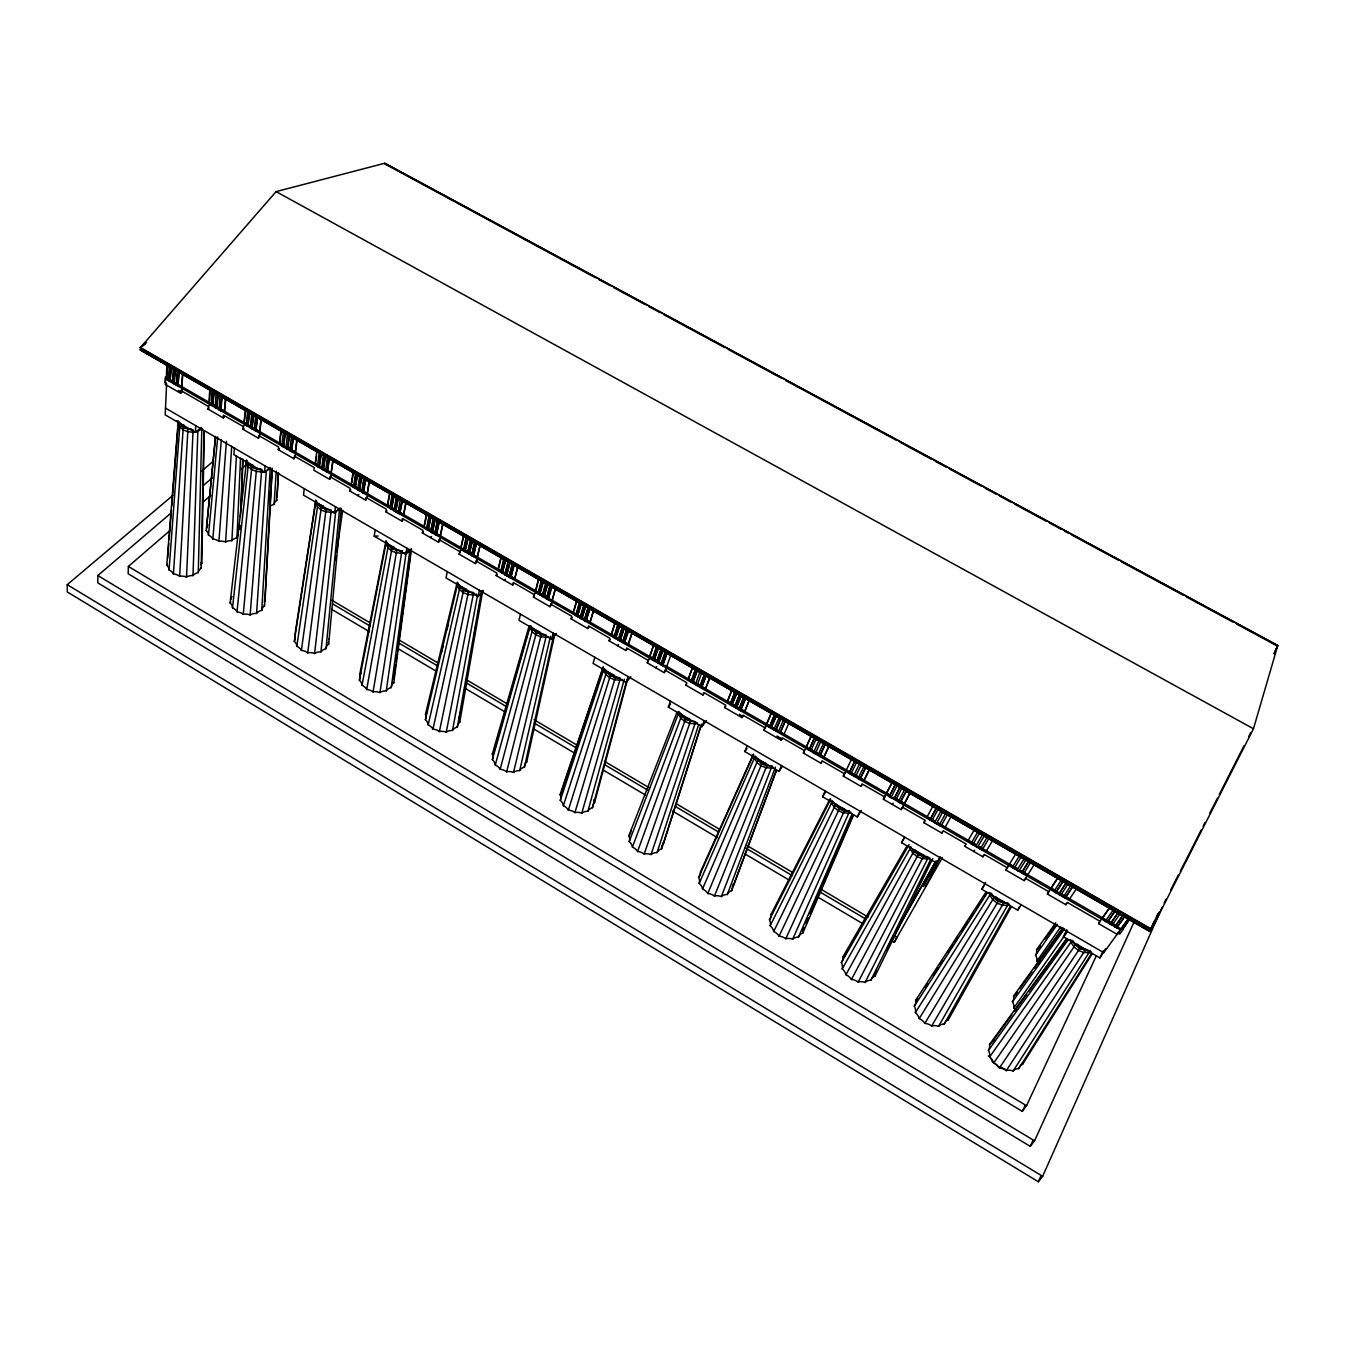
<?xml version="1.0" encoding="UTF-8"?>
<svg xmlns="http://www.w3.org/2000/svg" width="1345" height="1345" viewBox="0 0 1345 1345"><rect width="100%" height="100%" fill="white"/><g stroke="black" fill="none" stroke-linecap="round" stroke-linejoin="round"><path stroke-width="1.5" d="M171.067 513.033L97.849 575.525L97.765 582.839L1030.27 1146.377L1034.54 1140.829L1134.507 921.073M201.044 564.883A9.634 6.96 4.1 0 1 201.8 563.336L204.289 431.442M167.402 564.059A9.751 6.994 2.7 0 1 166.78 565.219A9.903 7.128 2.6 0 1 169.05 569.977A9.97 7.213 2.6 0 1 173.421 573.962A9.97 7.229 2.8 0 1 179.642 576.316A9.886 7.179 3.1 0 1 186.518 577.022A9.751 7.078 3.4 0 1 192.991 575.576A9.634 6.994 3.7 0 1 198.27 572.583A9.6 6.96 3.9 0 1 201.178 568.212L203.919 430.686M198.27 572.583L201.8 429.576A7.263 4.909 5.5 0 1 202.153 428.416M169.537 530.939L128.38 566.43L128.178 573.76L1022.318 1111.373L1026.538 1105.708L1096.478 955.522M140.199 347.834L276.095 191.612L384.754 163.249L1277.75 645.516L1253.473 728.771L1151.37 929.563L140.199 347.834L145.226 344.051M140.771 347.817L140.704 349.834L1149.941 930.639L1151.118 929.042M192.991 575.576L197.833 431.594A7.28 4.943 5.4 0 1 201.8 429.576M241.158 505.972L242.974 460.091M239.914 529.476L240.083 525.323M240.402 517.018L242.739 458.914M165.401 384.468L165.637 378.903L166.864 377.962L165.334 377.071L165.082 382.636L166.612 383.51L165.401 384.468L180.701 393.295L182.046 389.579L180.701 393.295M186.518 577.022L193.108 429.862L183.105 427.424L177.977 421.069M225.607 542.035A9.499 6.809 4.9 0 1 231.895 540.673A9.398 6.742 5.2 0 1 236.972 537.815L240.52 458.241M169.285 380.03L166.36 378.348L166.797 365.319M166.561 384.653L165.2 414.848L195.344 432.367L201.229 427.542M166.83 378.735L167.469 364.646M169.201 366.277L168.545 380.601L170.075 381.492L171.387 368.631M169.47 375.944L169.941 365.705M170.075 381.492L170.748 367.168M173.236 368.58L172.547 382.905L174.077 383.779L175.405 370.951M173.471 378.231L173.959 368.009M174.077 383.779L174.783 369.471M179.389 371.119L177.927 385.998L176.38 385.107L177.103 370.8M177.523 376.365L177.843 370.228M177.927 385.998L178.65 371.691M178.179 421.187L166.763 565.219M178.65 385.427L181.726 387.192L182.483 372.901M178.7 421.691A7.465 5.027 4.7 0 1 179.911 424.6L169.05 569.961M231.895 540.673L236.401 455.501M182.853 374.566L181.726 387.192M181.625 425.608A7.532 5.077 4.8 0 1 183.223 427.491L173.421 573.962M179.642 576.316L187.913 429.257A7.532 5.094 4.9 0 0 183.223 427.491M246.69 459.889L230.113 602.98A9.886 7.28 4 0 1 232.517 607.839A9.97 7.364 4 0 1 236.989 611.891A9.97 7.381 4.2 0 1 243.26 614.261A9.886 7.347 4.5 0 1 250.136 614.951A9.734 7.229 4.9 0 1 256.559 613.438A9.634 7.145 5.2 0 1 261.737 610.344A9.6 7.112 5.4 0 1 264.528 605.855L272.161 468.11M264.292 602.459A9.634 7.112 5.6 0 1 264.999 600.862L272.144 470.868M261.737 610.344L270.177 469.153A7.28 5.061 6.8 0 0 266.276 471.254A7.347 5.111 6.6 0 0 261.434 472.229A7.448 5.178 6.3 0 0 256.273 471.641A7.515 5.212 6.2 0 0 251.532 469.859A7.515 5.195 6 0 0 248.136 466.917A7.448 5.145 6 0 0 246.303 463.437L246.538 460.814M269.79 506.544A9.18 6.49 6.6 0 1 274.111 504.459A9.146 6.439 6.8 0 1 276.734 500.424L278.331 473.171M276.414 497.7A9.163 6.456 6.9 0 1 277.154 495.885L278.499 473.036M195.344 432.367L195.765 425.676M274.111 504.459L276.213 471.12M231.71 446.153L225.607 542.035A9.634 6.91 4.6 0 0 218.916 541.312A9.718 6.96 4.4 0 0 212.813 539.009A9.718 6.944 4.2 0 0 208.475 535.142A9.65 6.859 4.1 0 0 206.188 530.552L215.419 437.394M224.464 416.916L223.27 417.908L207.836 408.981L209.215 405.248M214.376 391.277L212.678 406.072L208.912 402.895L209.854 388.671M209.517 400.474L210.207 390.319M211.131 405.181L212.106 390.958M212.409 396.472L212.829 390.369M212.678 406.072L213.653 391.849M256.559 613.421L266.276 471.254M218.293 395.632L216.713 408.392L215.166 407.501L216.158 393.295M216.595 396.758L216.881 392.706M216.713 408.392L217.722 394.186M269.639 500.979L270.379 490.656M270.967 482.384L271.841 469.993M222.194 397.868L220.597 410.628L219.033 409.737L220.076 395.531M220.597 410.628L221.639 396.439M223.27 417.908L223.472 415.151L243.126 426.5L242.89 429.24L258.459 438.235L259.888 434.502M221.303 410.04L224.413 411.822L225.321 399.667M224.413 411.822L225.809 399.28M218.916 541.312L226.431 441.328M167.621 558.225L168.781 543.615M169.117 539.429L171.42 510.192M171.756 506.023L178.196 424.566M250.136 614.951L261.703 469.624A7.465 5.178 6.4 0 0 256.508 469.018A7.515 5.212 6.2 0 0 251.767 467.236A7.515 5.195 6.1 0 0 248.371 464.294A7.465 5.145 6 0 0 247.53 461.89M234.417 448.003L233.862 454.644L264.477 472.431L270.177 467.438M212.813 539.009L221.387 439.428M249.834 411.671L247.883 426.382L244.05 423.187L245.261 409.048M244.05 423.187L245.395 412.696M246.32 425.491L247.547 411.351M247.379 420.85L248.085 412.781M247.883 426.382L249.111 412.259M253.919 414.008L251.935 428.719L250.372 427.828L251.633 413.705M251.448 423.187L252.171 415.134M248.371 464.294L232.517 607.839M251.935 428.719L253.398 412.596M771.996 766.095L765.002 765.204L761.673 763.674L761.858 761.489M255.584 415.975L254.289 430.081L255.853 430.972L257.668 418.295M255.55 423.44L256.29 415.37M251.767 467.236L236.989 611.891M243.277 614.261L256.508 469.018M255.853 430.972L257.147 416.866M315.806 500.037L294.69 636.202A9.734 7.297 5.6 0 1 294.286 641.33A9.886 7.448 5.6 0 1 296.808 646.289A9.97 7.532 5.7 0 1 301.381 650.408A9.97 7.549 6 0 1 307.719 652.813A9.886 7.498 6.3 0 1 314.579 653.468A9.734 7.381 6.7 0 1 320.951 651.871A9.634 7.297 7 0 1 326.028 648.693A9.6 7.263 7.3 0 1 328.684 644.087L341.294 508.259M208.492 535.142L217.739 436.94M258.459 438.235L258.711 435.511L278.566 446.977L278.281 449.684L293.967 458.746L295.429 455.03L293.967 458.746M256.559 430.383L259.686 432.182L261.014 418.093M259.686 432.182L261.3 419.707M326.028 648.693L339.512 509.402A7.28 5.161 8.4 0 0 335.695 511.588L320.951 651.871M207.13 527.845A9.499 6.742 4.2 0 0 206.777 525.828L215.62 436.385M264.477 472.431L265.116 465.824M285.392 434.25L283.408 446.893L279.541 443.665L281.004 429.61M279.541 443.665L281.475 429.206M281.828 445.985L283.324 431.947M282.534 445.38L283.173 439.361M283.408 446.893L284.905 432.855M289.511 436.621L287.494 449.247L285.93 448.339L287.443 434.317M285.93 448.339L287.057 443.732M287.712 437.713L288.149 433.712M287.494 449.247L289.04 435.225M293.698 436.89L291.445 451.517L289.864 450.609L291.411 436.587M289.864 450.609L291.226 444.001M291.663 439.983L292.117 435.982M291.445 451.517L293.008 437.512M292.134 450.911L295.295 452.727L296.875 438.722M295.295 452.727L297.111 440.319M314.579 653.468L331.257 510.041M304.289 488.554L303.499 495.111L334.569 513.168L340.1 508.007M321.287 454.913L319.084 467.488L315.184 464.227L316.916 450.272M315.184 464.227L316.63 455.837M317.504 466.564L319.253 452.626M318.698 461.974L319.438 455.989M319.084 467.488L320.85 453.551M325.44 457.3L323.22 469.859L321.64 468.951L323.422 455.013M317.101 502.475A7.465 5.262 7.6 0 1 317.807 504.661L296.808 646.289M322.565 466.345L323.59 458.376M307.719 652.813L326.078 509.452A7.515 5.33 7.8 0 0 325.389 508.998M323.22 469.859L325.019 455.938M329.441 459.603L327.188 472.145L325.608 471.238L327.423 457.317M317.807 504.661A7.515 5.33 7.6 0 1 321.287 507.653L301.381 650.408M326.801 466.631L327.592 460.662M327.188 472.145L329.021 458.225M329.643 479.358L331.122 475.642L329.643 479.358L313.839 470.229L314.175 467.522L294.269 456.039M327.877 471.523L331.055 473.356L332.904 459.452M331.055 473.356L333.089 461.032M395.598 665.187L393.934 677.594A9.734 7.448 9.5 0 1 393.547 677.241M396.153 661.067L396.977 654.864M397.532 650.728L407.754 574.214M408.308 570.078L410.511 553.535M386.553 541.413A7.364 5.296 9.4 0 1 386.267 542.001L359.35 680.234A9.886 7.599 7.6 0 1 362.024 685.294A9.97 7.683 7.7 0 1 366.697 689.481A9.97 7.7 8 0 1 373.086 691.902A9.886 7.65 8.4 0 1 379.946 692.54A9.751 7.549 8.8 0 1 386.25 690.876A9.65 7.448 9.2 0 1 391.244 687.581A9.617 7.397 9.4 0 1 393.749 682.84L411.503 548.979M391.244 687.581L409.906 550.256A7.28 5.245 10.5 0 1 410.04 549.315M334.569 513.168L335.477 506.661M384.754 163.249L1277.75 645.516L1274.102 653.704M335.611 559.923L336.2 555.788M336.788 551.652L342.672 510.327M386.25 690.876L406.173 552.526A7.297 5.279 10.3 0 1 409.906 550.256M367.168 496.439L365.655 500.155L349.717 490.959L350.103 488.285L329.996 476.668M357.837 473.81L355.114 488.269L351.163 484.973L353.163 471.12M351.886 482.586L353.046 474.667M353.516 487.361L355.551 473.507M354.189 486.722L355.635 476.836M355.114 488.269L357.148 474.432M361.721 478.181L359.283 490.673L357.686 489.748L359.737 475.911M358.93 485.175L359.821 479.24M359.283 490.673L361.351 476.836M366.059 478.534L363.284 492.976L361.687 492.051L363.772 478.232M362.948 487.478L363.839 481.544M363.284 492.976L365.386 479.156M365.655 500.155L366.059 497.499L386.334 509.2L385.88 511.857L401.936 521.137L403.029 520.061M363.957 492.354L367.151 494.187L369.287 480.384M367.151 494.187L369.724 479.963M294.286 641.33L315.873 501.097A7.465 5.262 7.6 0 1 316.68 501.904M379.946 692.54L401.886 551.08A7.364 5.346 10.1 0 1 402.558 550.71M411.099 549.214L405.77 554.543L374.213 536.201L375.255 529.745M394.404 494.842L391.429 509.234L387.41 505.905L389.697 492.152M387.41 505.905L389.495 495.649M389.815 508.309L392.118 494.557M390.47 507.67L392.118 497.852M373.086 691.902L396.708 550.508A7.482 5.414 9.9 0 1 398.877 550.408M391.429 509.234L393.732 495.481M398.288 499.23L395.615 511.638L394.018 510.713L396.338 496.978M395.329 506.157L397.01 496.339M395.615 511.638L397.969 497.919M390.134 546.709A7.532 5.447 9.5 0 1 391.883 548.693L366.697 689.481M402.357 501.567L399.65 513.975L398.036 513.033L400.406 499.314M399.381 508.477L400.053 504.56M399.65 513.975L402.037 500.239M401.936 521.137L402.407 518.481L422.834 530.283L422.347 532.923L438.52 542.27L440.118 538.555L438.52 542.27M400.306 513.336L403.55 515.185L405.938 501.483M403.55 515.185L406.039 503.013M460.511 712.665L461.251 708.529M464.529 689.918L465.252 685.782M465.992 681.646L466.715 677.51M470.01 658.899L470.733 654.78M474.012 636.168L474.751 632.032M475.474 627.896L476.214 623.761M478.03 613.421L478.77 609.285M479.492 605.149L480.215 601.013M457.25 582.2L425.474 714.296A9.751 7.616 9.9 0 1 425.373 719.693A9.903 7.751 10 0 1 428.164 724.854A9.987 7.835 10.2 0 1 432.955 729.125A9.987 7.868 10.5 0 1 439.378 731.562A9.903 7.801 11 0 1 446.254 732.168A9.768 7.683 11.4 0 1 452.508 730.436A9.667 7.599 11.7 0 1 457.367 727.023A9.634 7.549 12 0 1 459.755 722.164L482.788 590.371M457.367 727.023L481.392 591.75A7.297 5.363 12.7 0 1 481.443 591.094M405.77 554.543L406.93 548.121M452.508 730.436L477.374 596.171M430.904 518.01L428.029 530.35L423.961 526.988L426.163 515.286M424.768 524.617L426.6 514.866M362.024 685.294L388.318 545.633A7.532 5.447 9.5 0 1 389.445 546.238M426.399 529.426L428.988 515.774M427.424 526.82L429.627 515.118M428.029 530.35L430.619 516.715M435.158 520.448L432.249 532.788L430.635 531.847L433.241 518.212M430.635 531.847L433.88 517.573M432.249 532.788L434.872 519.153M439.63 520.851L436.318 535.125L434.687 534.2L437.344 520.565M434.687 534.2L437.982 519.91M436.318 535.125L438.974 521.507M359.989 678.536A9.734 7.465 7.6 0 0 359.619 674.971L385.998 540.791M436.974 534.469L440.218 536.352L442.522 524.684M442.942 524.247L440.218 536.352M446.254 732.168L473.625 592.741A7.498 5.531 12.1 0 0 472.784 592.472M447.313 571.575L446.019 577.93L478.08 596.558L483.208 591.06M459.099 554.157L460.696 550.424L459.099 554.157L475.407 563.572L477.021 559.856L475.407 563.572M439.395 731.562L468.43 592.203A7.498 5.531 12.1 0 1 470.145 592.069M468.026 539.379L464.916 551.652L460.814 548.256L463.252 536.638M463.268 538.134L460.814 548.256M463.285 550.71L466.143 537.159M463.924 550.055L465.975 540.371M464.916 551.652L467.791 538.101M458.595 584.369A7.482 5.498 11.5 0 1 459.923 587.261L428.164 724.854M472.314 541.85L469.186 554.106L467.539 553.165L470.431 539.631M467.539 553.165L470.246 542.825M469.186 554.106L472.095 540.572M459.906 587.261A7.549 5.548 11.6 0 1 463.571 590.371L432.955 729.125M476.433 544.204L473.289 556.46L471.641 555.519L474.566 542.001M471.641 555.519L475.205 541.329M473.289 556.46L476.214 542.943M473.911 555.804L477.189 557.687L479.745 546.104M477.189 557.687L480.165 545.666M492.287 754.192A9.785 7.751 12.7 0 1 492.337 759.706A9.936 7.902 12.8 0 1 495.279 764.986A10.02 7.986 13.1 0 1 500.172 769.34A10.02 8.003 13.5 0 1 506.661 771.795A9.936 7.952 14 0 1 513.521 772.383A9.802 7.835 14.4 0 1 519.708 770.567A9.701 7.734 14.7 0 1 524.466 767.053A9.667 7.683 14.9 0 1 526.702 762.06L554.745 634.403M524.466 767.053L554.005 633.882M478.08 596.558L479.492 590.236M519.708 770.567L550.441 636.336M513.655 583.965L512.63 585.075L496.187 575.576L496.793 572.987L475.979 560.966M505.569 561L502.24 573.189L498.07 569.759L501.197 556.309M498.07 569.759L501.181 557.788M500.592 572.23L503.736 558.797M501.214 571.558L503.904 560.041M502.24 573.189L505.401 559.739M509.889 563.471L506.527 575.66L504.879 574.702L508.057 561.268M504.879 574.702L507.771 564.446M425.373 719.676L457.754 583.528A7.381 5.414 11.5 0 0 458.023 582.923M441.547 652.291L443.009 646.172M446.893 629.83L448.356 623.71M506.527 575.66L509.721 562.227M514.059 565.858L510.663 578.031L509.015 577.089L512.226 563.673M509.015 577.089L512.849 563M510.663 578.031L513.891 564.614M513.521 772.383L546.474 635.075M512.63 585.075L513.269 582.486L534.116 594.54L533.461 597.113L550.021 606.696L551.719 602.98L550.021 606.696M511.285 577.358L514.597 579.258L517.388 567.775M514.597 579.258L517.791 567.321M520.532 614.06L518.951 620.331L551.517 639.245L556.46 633.545M506.661 771.795L541.295 634.554A7.532 5.632 14.6 0 1 545.196 634.672M543.161 582.637L539.58 594.742L535.377 591.279L538.79 577.93M536.268 588.925L538.706 579.392M537.933 593.784L541.362 580.452M539.026 591.195L541.48 581.662M530.35 625.711L492.337 759.706M539.58 594.742L543.044 581.41M532.502 628.838A7.515 5.615 14 0 1 532.637 629.527L495.263 764.986M547.516 585.125L543.918 597.23L542.254 596.272L545.717 582.957M542.254 596.272L545.347 586.067M543.918 597.23L547.398 583.915M532.637 629.527A7.582 5.666 14.1 0 1 536.369 632.705L500.172 769.34M551.702 587.53L548.087 599.635L546.423 598.676L549.92 585.361M546.423 598.676L550.038 586.571M548.087 599.635L551.601 586.319M548.693 598.945L552.022 600.862L555.569 587.563M555.468 589.009L552.022 600.862M603.132 666.935L560.075 794.66A9.835 7.885 15.9 0 1 560.277 800.325A9.97 8.036 16.1 0 1 563.353 805.705A10.071 8.12 16.5 0 1 568.363 810.127A10.071 8.137 16.9 0 1 574.903 812.615A10.003 8.087 17.4 0 1 581.78 813.17A9.852 7.952 17.9 0 1 587.883 811.27A9.768 7.851 18.2 0 1 592.54 807.656A9.734 7.801 18.3 0 1 594.608 802.511L627.627 679.107M592.54 807.656L626.652 680.721M551.517 639.245L553.215 633.024M587.883 811.27L624.282 679.225M588.791 627.342L587.799 628.518L571.087 618.851L571.81 616.296L550.71 604.124M581.729 602.627L577.375 616.548L573.121 613.051L576.82 599.82M574.046 610.697L576.164 603.148M575.71 615.59L579.443 602.358M576.299 614.884L580.031 601.669M577.375 616.548L581.124 603.333M586.117 605.149L581.746 619.053L580.065 618.095L583.831 604.88M580.065 618.095L584.436 604.191M529.039 626.232L492.287 754.192A9.684 7.65 12.8 0 0 492.993 753.503M494.59 749.232L498.037 737.178M499.18 733.159L516.968 670.92M518.111 666.901L524.987 642.809M526.13 638.791L529.005 628.754M581.746 619.053L585.529 605.855M581.78 813.17L620.465 678.065M589.799 609.47L585.932 621.474L584.268 620.516L588.068 607.301M584.268 620.516L588.656 606.612M585.932 621.474L589.749 608.276M587.799 628.518L588.538 625.963L609.873 638.27L609.1 640.808L625.929 650.543L626.904 649.366M586.538 620.785L589.9 622.718L593.733 609.537M589.9 622.718L593.582 610.949M574.903 812.615L615.287 677.577A7.566 5.733 17.5 0 1 619.188 677.661M594.893 657.217L593.044 663.388L626.131 682.604L630.855 676.72M617.876 624.483L613.841 637.597L614.43 636.891L611.218 635.042L615.237 621.911M611.218 635.042L615.052 623.323M604.09 668.549L560.277 800.325M614.43 636.891L617.893 625.644M619.591 625.459L615.539 638.572L619.591 626.619M606.343 671.76A7.549 5.716 16.8 0 1 606.494 672.466L563.353 805.705M622.315 627.022L618.246 640.136L622.315 628.182M624.013 627.997L619.927 641.094L624.013 629.174M568.363 810.127L610.327 675.694L609.554 672.971M626.585 629.477L622.466 642.557L627.157 628.771M628.283 630.452L624.164 643.532L628.283 631.612M625.929 650.543L626.736 648.021L648.105 660.345L647.264 662.866L664.245 672.685L666.044 668.969L664.245 672.685M624.753 642.826L628.132 644.776L631.696 633.579M628.132 644.776L632.083 633.108M677.039 712.228L628.838 835.733A9.886 8.003 19.5 0 1 629.208 841.533A10.037 8.154 19.8 0 1 632.436 847.031A10.138 8.255 20.2 0 1 637.564 851.536A10.138 8.255 20.8 0 1 644.154 854.041A10.071 8.204 21.2 0 1 651.03 854.579A9.936 8.07 21.7 0 1 657.066 852.596A9.835 7.969 21.9 0 1 661.605 848.846L701.384 724.131M662.362 845.114A9.802 7.902 22 0 1 663.522 843.567L700.863 726.35M626.131 682.604L628.098 676.485M830 798.896L771.139 914.18A9.987 8.087 27.2 0 1 769.458 919.694A10.087 8.204 27.5 0 1 770.164 925.78A10.256 8.356 27.9 0 1 773.694 931.513A10.357 8.44 28.4 0 1 779.058 936.187A10.373 8.457 28.9 0 1 785.766 938.743A10.306 8.373 29.3 0 1 792.642 939.213L849.636 811.22L842.609 810.329L839.23 808.782L839.868 806.815M657.066 852.579L698.627 724.787M656.511 646.71L652.157 659.706L652.728 659L649.5 657.133L653.821 644.12M649.5 657.133L653.586 645.499M652.728 659L657.083 645.987M562.042 791.448A9.734 7.784 15.9 0 0 562.227 789.565L603.35 667.255M658.226 647.685L653.872 660.698L658.798 646.979M651.03 854.563L695.651 721.744L685.328 719.306L678.788 711.959M660.967 649.265L656.595 662.261L660.916 650.408M662.682 650.257L658.293 663.236L663.253 649.534M665.271 651.737L660.866 664.716L665.203 652.88M666.986 652.728L662.564 665.708L666.935 653.855M663.135 664.985L666.548 666.952L671.39 653.502M644.154 854.041L690.473 721.273A7.633 5.834 20.6 0 1 692.154 721.088M706.444 720.584L701.939 726.653L668.33 707.134L670.466 701.081M703.855 693.818L702.947 695.029L685.816 685.143L686.723 682.655L665.102 670.163M695.516 669.154L690.859 682.049L691.431 681.327L688.169 679.444L692.137 668.381M691.834 669.743L688.169 679.444M691.431 681.327L696.071 668.431M697.248 670.146L692.591 683.041L697.147 671.256M680.452 713.623A7.616 5.8 19.8 0 1 681.528 716.078L632.436 847.031M637.564 851.536L685.462 719.373A7.683 5.868 20.1 0 0 681.528 716.078M700.022 671.743L695.331 684.622L695.886 683.882L693.146 682.302M701.754 672.735L697.046 685.614L697.618 684.874L700.19 686.37L704.242 675.341M699.635 687.093L704.36 674.232M706.091 675.224L701.35 688.085L705.974 676.333M702.947 695.029L703.855 692.557L725.712 705.167L724.753 707.638L742.02 717.608L742.911 716.364L739.464 714.38M701.905 687.362L705.352 689.329L710.126 676.501M705.352 689.329L709.807 677.846M732.336 886.809A9.903 8.003 25.8 0 1 733.445 885.229L776.368 770.214M753.25 754.326L700.476 872.031A9.869 8.003 23.3 0 1 698.627 877.411A9.987 8.12 23.4 0 1 699.165 883.346A10.138 8.272 23.8 0 1 702.544 888.961A10.222 8.356 24.3 0 1 707.789 893.551A10.239 8.373 24.8 0 1 714.447 896.073A10.172 8.305 25.3 0 1 721.307 896.577A10.037 8.171 25.6 0 1 727.275 894.509A9.953 8.053 25.8 0 1 731.68 890.642L776.569 770.164M701.939 726.653L704.208 720.651M727.275 894.509L775.477 767.053M629.208 841.516L679.006 712.077A7.616 5.8 19.8 0 1 679.948 712.968M734.925 691.834L729.948 704.612L730.486 703.855L727.208 701.972L732.151 689.195M727.208 701.972L732.521 688.69M730.486 703.855L734.757 692.91M721.307 896.577L772.03 766.129M736.657 692.843L731.68 705.604L736.488 693.919M734.454 707.201L739.464 694.44M739.296 695.516L734.992 706.461L732.218 704.864M741.213 695.449L736.186 708.193L741.028 696.525M744.558 695.13L738.792 709.689L744.373 696.206M745.584 697.954L740.523 710.698L745.399 699.03M742.02 717.608L742.995 715.153L764.885 727.796L763.876 730.234L781.277 740.288L782.151 739.027L776.922 736.018M741.061 709.941L744.542 711.942L749.619 699.215M744.542 711.942L749.249 700.543M714.447 896.073L766.852 765.658A7.717 5.901 24 0 1 768.516 765.473M782.185 766.717L778.974 771.425L744.811 751.569L747.248 745.634M774.501 714.615L769.222 727.258L769.743 726.519L766.431 724.602L771.694 711.942M771.29 713.254L766.431 724.602M707.789 893.551L761.791 763.758A7.751 5.952 23.4 0 0 757.773 760.396A7.683 5.884 23.1 0 0 755.453 756.596M755.133 756.31L699.165 883.346M769.743 726.519L774.283 715.674M776.267 715.624L770.954 728.267L776.031 716.683M757.773 760.396L702.544 888.961M779.612 716.481L773.762 729.881L774.283 729.125L771.492 727.51M780.84 718.264L775.51 730.89L780.604 719.306M783.496 719.777L778.133 732.403L778.654 731.646L776.031 730.133M785.261 720.785L779.881 733.412L785.009 721.828M781.277 740.288L782.319 737.85L804.461 750.644L803.385 753.066L820.938 763.203L821.778 761.926M780.403 732.638L783.9 734.656L789.313 722.063M792.625 939.213A10.172 8.238 29.6 0 1 798.526 937.062A10.071 8.137 29.7 0 1 802.814 933.06L853.621 814.936M806.058 923.696L808.53 917.962M810.178 914.146L853.066 814.784M778.974 771.425L781.529 765.54M798.526 937.045L852.074 813.944M172.832 495.431L67.25 584.655L67.284 591.934L1038.323 1181.751L1042.644 1176.32L1162.332 906.9M814.498 737.632L808.883 750.157L809.404 749.4L806.058 747.467L811.64 734.925M811.993 734.42L806.058 747.467M1149.941 930.639L1154.195 921.073M1038.323 1181.751L1040.879 1175.984M1149.925 931.497L140.132 349.851L1149.925 931.497L1157.86 913.911M1151.37 929.563L1158.179 914.23M1274.102 653.535L1277.498 645.869M1159.171 912.229L1151.623 929.21L140.216 347.397L146.605 342.588M698.627 877.411L753.654 754.377M809.404 749.4L814.213 738.657M816.28 738.657L810.648 751.166L811.153 750.409L813.977 752.023L813.456 752.796L819.122 740.288M820.887 741.297L815.221 753.805L815.742 753.049L818.382 754.562L817.878 755.335L824.082 742.07M1030.27 1146.377L1032.893 1140.644M825.342 743.852L819.626 756.344L825.04 744.861M785.766 938.743L844.458 810.783A7.818 5.968 27.3 0 1 849.199 811.069M1099.353 922.233L1098.663 923.662L1117.275 934.422L1126.74 921.19M1123.193 926.117L1124.319 926.772L1129.716 918.736M820.938 763.203L822.03 760.799L844.425 773.728L843.281 776.115L860.985 786.337L861.809 785.043M820.147 755.571L823.678 757.605L829.411 745.13M823.678 757.605L828.923 746.391M1117.275 934.422L1117.93 932.976L1119.797 934.052L1123.008 929.597L1127.379 920.047M1124.992 916.298L1116.77 927.831L1114.887 926.755L1122.335 915.995M1120.267 913.591L1112.08 925.141L1110.213 924.065L1118.788 911.641M1112.08 925.141L1112.483 924.267L1115.291 925.881M1066.888 929.714L1063.458 936.759L1099.924 957.943L1103.236 950.814M1105.54 948.78L1099.924 957.943M1109.406 907.841L1102.194 918.349L1105.758 920.4L1105.355 921.258L1107.221 922.334L1114.601 911.557M1022.318 1111.373L1024.974 1105.674M861.304 810.43L857.253 816.919L822.535 796.744L825.275 790.927M1098.663 923.662L1100.916 919.997M779.058 936.187L839.364 808.849A7.851 6.019 26.8 0 0 835.245 805.42A7.784 5.952 26.5 0 0 832.471 801.233L770.147 925.78M865.457 768.13L859.774 779.512L858.009 778.503L858.497 777.713L848.947 773.274L849.452 772.501L846.072 770.55L851.486 759.404M848.947 773.274L854.882 760.883M849.452 772.501L854.546 761.875M835.245 805.42L773.694 931.513M850.712 774.3L857.185 761.119M853.554 775.93L860.043 762.766M855.336 776.956L861.842 763.792M858.009 778.503L864.532 765.339M859.774 779.512L865.81 767.154M860.985 786.337L862.145 783.95L884.59 796.912L883.379 799.283L901.217 809.589L903.252 805.907L901.217 809.589M860.279 778.738L863.843 780.789L869.896 768.432M1073.394 885.514L1065.61 897.216L1069.325 899.351L1051.084 888.12L1057.641 878.05M863.843 780.789L869.374 769.676M906.917 846.022L842.861 956.951A10.121 8.154 31.1 0 1 841.331 962.616A10.239 8.272 31.4 0 1 842.222 968.854A10.407 8.423 31.8 0 1 845.921 974.705A10.508 8.507 32.3 0 1 851.402 979.463A10.525 8.507 32.8 0 1 858.177 982.035A10.457 8.44 33.2 0 1 865.037 982.489A10.323 8.305 33.4 0 1 870.837 980.236A10.239 8.188 33.4 0 1 875.007 976.134L932.808 858.547M1065.761 883.43L1058.717 894.341L1063.761 896.157L1063.34 896.997L1065.19 898.073L1065.61 897.216M1048.142 892.66L1047.419 894.055L1065.862 904.714L1066.568 903.302M886.607 949.839L893.08 936.759M900.477 921.796L902.327 918.047M929.143 863.809L930.992 860.077M870.837 980.236L930.673 859.589M925.612 886.574L940.357 856.883M857.253 816.919L860.127 811.153M929.647 875.763L936.154 862.717M1051.084 888.12L1055.741 892.626L1063.861 880.05M923.628 886.574L935.801 862.212M865.037 982.489L928.521 857.051M1047.419 894.055L1049.621 890.39M769.458 919.694L830.722 799.149M906.076 791.516L900.124 802.797L898.326 801.771L898.813 800.964L889.196 796.509L889.684 795.719L886.271 793.752L892.542 781.479M886.271 793.752L891.97 782.706M1157.473 916.063L1159.373 912.313M1164.131 902.966L1166.031 899.217M1170.789 889.869L1178.388 874.906M1180.305 871.156L1201.219 830M1203.119 826.267L1205.019 822.518M1209.777 813.17L1217.393 798.207M1219.293 794.458L1244.007 745.819M1248.765 736.472L1250.665 732.722M889.196 796.509L895.467 784.236M889.684 795.719L895.064 785.194M890.978 797.535L897.283 785.261M893.853 799.182L900.175 786.926M894.341 798.392L900.662 786.136M985.498 882.488L981.833 889.314L1017.694 910.161L1019.476 906.698M895.635 800.225L902.461 787.161M1029.396 860.212L1021.561 872.888L1027.799 874.67L1021.124 870.82L1057.506 891.802M898.326 801.771L904.681 789.515M858.177 982.035L923.342 856.63A7.935 6.036 30.6 0 1 927.193 856.63M1006.632 868.685L1005.892 870.064L1024.184 880.639L1024.907 879.243M1024.184 880.639L1026.336 876.957M900.124 802.797L906.496 790.557M900.612 802.007L904.193 804.075L909.674 793.584M904.193 804.075L909.993 793.062M1026.185 859.438L1018.804 871.291L1016.971 870.249L1017.408 869.408L1012.197 867.491L1012.634 866.668L1009.439 864.095L1017.778 868.904M1018.804 871.291L1019.241 870.467L1021.998 872.048M939.684 858.144L936.826 863.154L901.537 842.659L904.597 836.96M851.402 979.463L918.198 854.68A7.969 6.069 30.1 0 0 913.978 851.183A7.902 6.019 29.8 0 0 913.154 849.267M942.643 831.731L941.87 833.076L923.88 822.686L925.158 820.332L902.461 807.235M938.053 822.905L944.963 827.595L941.349 825.511L940.878 826.318L926.907 817.205L932.875 806.243M911.069 846.896L842.222 968.854M929.866 819.979L936.49 807.841M930.337 819.172L936.961 807.034M973.208 843.903L982.052 850.074L982.489 849.25L986.137 851.351L979.16 846.61M913.978 851.183L845.921 974.705M931.665 821.022L938.306 808.883M965.559 844.963L964.802 846.324L982.926 856.799L983.683 855.437M934.556 822.686L941.214 810.547M936.355 823.728L943.047 811.59M939.079 825.275L946.241 812.363M973.847 851.553L974.604 850.191M940.878 826.318L947.603 814.213M979.732 832.723L972.754 844.727L968.232 840.322M941.87 833.076L943.181 830.739L966.13 844.004L964.802 846.324M944.963 827.595L951.705 815.507M986.104 891.92L915.642 1000.361A10.289 8.204 34.6 0 1 914.297 1006.178A10.407 8.322 35 0 1 915.357 1012.566A10.575 8.473 35.4 0 1 919.223 1018.552A10.693 8.558 35.9 0 1 924.839 1023.394A10.71 8.558 36.4 0 1 931.665 1026A10.642 8.49 36.7 0 1 938.524 1026.42A10.508 8.339 36.8 0 1 944.24 1024.066A10.407 8.238 36.7 0 1 948.259 1019.829L1011.44 906.648M944.24 1024.066L1010.532 906.009M935.178 862.263L895.215 933.094L936.204 860.716M936.826 863.154L940.02 857.522M890.625 940.155L894.24 942.29L896.947 937.482L893.349 935.347M894.24 942.29L942.391 857.538M938.524 1026.403L1007.304 905.807A7.969 5.968 33.8 0 1 1009.523 904.462M841.331 962.616L909.052 844.643M967.929 840.877L974.873 828.839M970.939 843.685L977.899 831.664M975.663 846.409L982.674 834.404M931.665 1026L1003.504 903.235A8.12 6.12 33.5 0 0 1000.999 901.856M926.907 817.205L934.439 820.82M977.479 847.451L984.506 835.464M923.88 822.686L924.671 821.341M980.219 849.031L987.28 837.044M982.052 850.074L989.113 838.103M901.537 842.659L904.479 837.7M986.137 851.351L993.249 839.398M982.926 856.799L984.305 854.495L1007.304 867.777L1008.027 866.382L1005.892 870.064M924.839 1023.394L998.309 901.268A8.12 6.12 33.5 0 1 1000.108 901.57M981.833 889.314L985.196 883.732M892.29 804.428L893.097 803.116M990.929 893.315L915.357 1012.566M1009.137 864.65L1016.433 852.764M884.59 796.912L885.397 795.601L883.379 799.283M1012.197 867.491L1020.569 853.924M992.576 894.98A8.036 6.053 32.9 0 1 993.989 897.687L919.223 1018.552M1014.029 868.551L1021.359 856.681M1016.971 870.249L1024.335 858.379M1021.561 872.888L1030.018 859.354M1023.394 873.947L1030.825 862.111M1027.513 875.225L1034.961 863.406M1066.619 938.591L989.533 1044.443A10.491 8.238 37.8 0 1 988.373 1050.411A10.609 8.356 38.2 0 1 989.617 1056.951A10.777 8.507 38.6 0 1 993.652 1063.071A10.895 8.591 39.1 0 1 999.402 1067.997A10.928 8.591 39.5 0 1 1006.279 1070.62A10.861 8.507 39.7 0 1 1013.138 1071.007A10.726 8.373 39.8 0 1 1018.77 1068.569A10.626 8.255 39.6 0 1 1022.654 1064.198L1092.359 953.555M912.549 849.737L918.063 854.613L919.156 852.881M1018.77 1068.569L1091.736 953.185M1017.694 910.161L1021.225 904.647M1013.138 1071.007L1090.173 950.965A8.238 6.103 36.4 0 0 1085.012 950.596A8.289 6.153 36.3 0 0 1081.565 948.914M846.072 770.55L857.068 776.166M914.297 1006.178L987.516 892.626M844.425 773.728L845.265 772.433L843.281 776.115M925.377 987.415L927.663 983.901M933.346 975.108L937.902 968.081M940.172 964.55L942.441 961.036M948.124 952.26L952.68 945.216M954.95 941.702L957.236 938.188M961.776 931.16L967.459 922.367M969.745 918.854L973.158 913.574M976.571 908.312L982.253 899.519M984.523 896.005L986.793 892.492M822.535 796.744L825.662 791.953M1050.798 888.692L1058.465 876.94M1053.892 891.567L1061.995 878.974M1055.741 892.626L1063.441 880.891M1006.279 1070.62L1085.012 950.612M1058.717 894.341L1066.434 882.606M1060.566 895.4L1068.3 883.682M1063.34 896.997L1071.528 884.438M1065.19 898.073L1072.974 886.372M1069.325 899.351L1077.143 887.666M1065.862 904.714L1067.375 902.461L1100.227 921.426M999.402 1067.997L1079.766 948.628A8.289 6.153 36.3 0 1 1080.657 948.729M804.461 750.644L805.336 749.367M803.385 753.066L804.243 751.788M1063.458 936.759L1067.173 931.312M783.9 734.656L780.756 732.151M1072.133 940.491L989.617 1056.951M993.652 1063.071L1075.327 944.98A8.188 6.086 35.8 0 0 1074.605 943.349M1038.962 963.407A10.272 7.784 35.9 0 0 1036.844 961.255L1060.65 927.008M1102.194 918.349L1110.297 906.765M1016.232 1010.801A10.525 8.137 37.2 0 0 1013.743 1008.061L1067.358 931.631M1105.355 921.258L1113.475 909.691M1107.221 922.334L1115.358 910.767M744.811 751.569L747.013 748.476M764.885 727.796L765.776 726.535L763.876 730.234M1036.861 961.255A10.104 7.65 35.5 0 0 1035.549 955.219L1057.321 924.402M1110.213 924.065L1118.384 912.515M1045.031 939.045L1054.682 925.461M1035.549 955.219A10.003 7.549 35.3 0 0 1036.541 949.738L1055.808 922.704M1114.887 926.755L1123.109 915.222M1013.743 1008.061A10.357 7.986 36.7 0 0 1012.466 1001.79L1064.568 928.773M1123.041 918.736L1117.174 926.957L1123.008 929.597M1019.745 988.609L1031.817 971.796M1034.238 968.434L1063.222 928.067M1129.178 917.609L1103.791 952.68L165.502 408.123M1126.034 923.023L1128.405 919.728M1121.949 928.874L1129.027 919.005M1012.466 1001.79A10.239 7.885 36.4 0 0 1013.542 996.073L1062.5 928.084M1124.319 926.772L1130.237 918.534M988.373 1050.411L1068.35 939.55M1011.843 1014.836L993.451 1040.139A10.491 8.188 37.5 0 0 994.577 1040.055M1014.298 1011.457L1026.554 994.577M1029.009 991.215L1067.005 938.911M724.753 707.638L725.661 706.411M668.33 707.134L670.634 704.124M685.816 685.143L686.757 683.933M655.738 667.776L656.696 666.565M647.264 662.866L649.047 659.151L648.105 660.345M617.506 645.667L618.481 644.49M609.1 640.808L610.075 639.632M571.087 618.851L572.096 617.708M535.377 591.279L542.438 594.658M534.116 594.54L535.142 593.397M533.461 597.113L534.469 595.97M504.409 580.334L505.434 579.207M496.187 575.576L497.23 574.466M430.434 537.58L431.51 536.504M423.961 526.988L435.225 532.805M422.347 532.923L423.423 531.83M398.036 513.033L398.708 512.395L396.287 510.999M394.018 510.713L394.673 510.074L392.084 508.595M385.88 511.857L386.99 510.797M990.693 893.164L995.065 898.948L998.175 901.184L999.722 899.721M361.687 492.051L362.343 491.429L359.956 490.034M357.686 489.748L358.342 489.126L355.786 487.647M357.686 495.548L358.796 494.506M351.163 484.973L360.494 489.681M349.717 490.959L350.843 489.916M325.608 471.238L326.28 470.615L323.893 469.237M321.64 468.951L322.312 468.329L319.774 466.866M278.281 449.684L279.441 448.675M202.776 502.273L210.694 495.448M240.772 469.506L247.11 464.042M202.893 485.864L212.443 477.71M250.372 427.828L251.078 427.222L248.59 425.793M201.632 471.086L212.829 461.638M243.126 426.5L244.302 425.508M242.89 429.24L244.067 428.248M219.033 409.737L219.756 409.149L217.419 407.804M215.166 407.501L215.873 406.913L213.401 405.484M208.912 402.895L217.991 407.468M207.836 408.981L209.03 408.006M176.38 385.107L177.12 384.535L174.8 383.207M1071.898 940.34L1079.631 948.544L1081.666 947.334M374.213 536.201L378.096 535.999M1090.139 950.949L1079.631 948.544M1008.632 903.588L998.175 901.184M473.591 592.725L463.437 590.304L457.535 583.411M261.67 469.607L251.649 467.169L246.337 460.696M925.041 857L918.063 854.613M542.943 634.924L536.251 632.621L530.132 625.576M616.951 677.93L610.193 675.627L605.233 671.121M327.709 509.822L321.169 507.586L315.655 500.979M386.049 541.867L391.748 548.625L401.852 551.046A7.482 5.414 9.9 0 0 401.062 550.794M384.788 163.955L595.381 277.709M599.08 279.71L610.159 285.695M613.858 287.695L645.264 304.659M648.962 306.643L660.042 312.628M663.741 314.629L724.703 347.565M728.402 349.549L781.966 378.483M785.665 380.484L896.51 440.353M900.209 442.354L931.614 459.317M935.313 461.301L946.392 467.303M950.091 469.287L981.497 486.251M985.179 488.252L996.275 494.237M999.957 496.238L1011.053 502.223M1014.735 504.207L1046.141 521.171M1049.84 523.171L1060.936 529.157M1064.618 531.157L1068.317 533.158M1072.015 535.142L1118.199 560.092M1121.898 562.092L1182.86 595.011M1186.559 597.012L1232.743 621.962M1236.425 623.945L1277.077 645.903M276.095 191.612L1253.473 728.771M1123.865 924.688L1124.975 925.326M170.26 379.929L177.086 383.863M221.437 409.452L224.884 411.435M244.521 422.784L251.465 426.785M256.676 429.778L260.157 431.779M279.995 443.262L283.492 445.262M288.755 448.288L295.749 452.324M315.638 463.806L320.917 466.849M324.448 468.884L331.509 472.952M364.041 491.732L367.605 493.766M387.864 505.485L393.228 508.578M396.809 510.629L403.988 514.765M170.815 380.921L173.27 382.333M477.626 557.25L466.698 550.962L504.947 573.004L498.491 569.305M508.393 575.021L515 578.821M586.941 620.314L590.287 622.247M611.605 634.571L628.518 644.305M649.87 656.646L656.696 660.58M252.641 428.13L254.995 429.475M284.098 446.288L286.619 447.734M288.2 448.642L290.554 450.003M690.254 679.948L698.845 684.891M702.292 686.875L705.721 688.842M727.561 701.468L744.895 711.455M777.259 730.133L772.03 727.124L777.595 730.318M811.691 750.006L824.014 757.1M860.615 778.217L864.162 780.268M886.607 793.231L890.188 795.298L821.223 755.486M893.769 797.35L904.512 803.537M170.496 380.063L215.94 406.274M221.387 409.418L246.841 424.095M252.288 427.239L283.19 445.077M288.654 448.221L315.907 463.958M325.002 469.186L424.97 526.87M428.601 528.972L463.134 548.894M508.578 575.105L546.759 597.13M550.391 599.231L579.476 616.01M583.108 618.112L621.272 640.119M624.904 642.221L661.269 663.203M664.901 665.287L733.966 705.15M737.598 707.235L768.499 725.073M781.226 732.403L817.575 753.385M893.921 797.434L933.918 820.5M937.549 822.602L975.713 844.626M979.345 846.711L1017.526 868.736M1061.155 893.904L1106.582 920.131M1110.23 922.216L1115.678 925.36M428.668 529.711L431.274 531.208M432.905 532.132L435.343 533.545M465.555 550.996L468.178 552.492M469.825 553.434L472.28 554.863M502.862 572.516L505.501 574.029M507.149 574.987L509.637 576.417M540.202 594.053L542.859 595.583M544.523 596.541L547.028 597.987M577.98 615.859L580.653 617.405M582.335 618.364L584.856 619.81M616.111 637.866L618.818 639.413M620.516 640.388L623.054 641.851M970.048 841.382L975.512 844.525M1107.574 920.703L1116.081 925.612M654.443 659.975L657.167 661.538M658.865 662.53L661.421 663.993M736.724 707.453L739.33 708.949M1056.161 891.785L1059.137 893.484M1107.624 921.46L1110.617 923.191M165.637 378.903L1120.469 929.967M180.835 390.538L208.021 406.224M439.042 539.631L459.637 551.534M1025.613 878.352L1048.898 891.785M178.498 390.386L181.894 392.337M331.845 600.24L369.757 622.651M398.641 639.716L438.369 663.186M465.454 679.191L506.998 703.721M534.083 719.726L577.409 745.332M604.493 761.337L649.635 788.002M676.72 804.007L720.063 829.613M747.147 845.618L792.289 872.283M821.19 889.348L868.13 917.088M332.417 603.754L370.295 626.148M399.146 643.213L437.024 665.59M465.891 682.655L505.569 706.108M534.419 723.173L575.912 747.702M604.762 764.75L648.055 790.339M675.106 806.344L718.398 831.933M745.449 847.922L792.339 875.645M819.391 891.634L866.298 919.358M331.643 609.335L369.505 631.746M396.556 647.752L436.217 671.239M465.067 688.304L504.745 711.774M533.595 728.855L575.072 753.402M603.922 770.466L645.398 795.013M672.45 811.018L717.524 837.7M744.575 853.705L789.649 880.387M816.701 896.392L863.574 924.149M128.38 566.43L1026.538 1105.708M97.849 575.525L1034.54 1140.829M67.25 584.655L1042.644 1176.32M839.23 808.782L832.236 801.099M761.673 763.674L754.898 756.176M180.247 423.591L183.105 427.424M249.144 463.521L251.649 467.169M319.017 504.123L321.169 507.586M389.966 545.364L391.748 548.625M462.024 587.227L463.437 590.304M535.209 629.763L536.251 632.621M685.109 716.868L685.328 719.306M988.373 1055.825A10.777 8.507 38.6 0 1 992.408 1061.928A10.895 8.591 39 0 1 998.158 1066.871A10.928 8.591 39.4 0 1 999.923 1067.106M1000.512 1067.241A10.928 8.591 39.4 0 1 1002.849 1068.132M1003.42 1068.434A10.928 8.591 39.4 0 1 1005.034 1069.494A10.861 8.507 39.6 0 1 1005.556 1069.342M253.499 465.488A19.082 13.114 6.6 0 1 245.58 460.881M232.113 596.676A9.634 7.061 4.2 0 1 230.667 597.97A9.734 7.145 4 0 1 231.004 599.248M230.718 601.787A9.734 7.145 4 0 1 230.113 602.98M264.999 600.862A9.718 7.145 5.6 0 1 264.292 600.156M264.528 605.855A9.634 7.112 5.6 0 1 264.259 605.015M246.858 462.31A7.347 5.061 6 0 1 246.303 463.437M323.422 506.107A19.099 13.416 8.2 0 1 315.369 501.433M295.076 635.899A9.634 7.213 5.8 0 1 294.69 636.202M328.684 644.087A9.634 7.263 7.4 0 1 328.247 642.338M328.802 639.346A9.634 7.263 7.4 0 1 329.021 638.959M316.092 500.962A7.347 5.178 7.5 0 1 315.537 503.686A7.448 5.262 7.5 0 1 317.487 507.233A7.515 5.33 7.6 0 1 320.951 510.243A7.515 5.33 7.8 0 1 325.725 512.041A7.448 5.296 8 0 1 330.904 512.613A7.347 5.229 8.2 0 1 333.123 511.772M321.287 507.653A7.515 5.33 7.8 0 1 324.649 508.595M326.078 509.452A7.465 5.296 8 0 1 329.996 509.637M394.421 547.365A19.116 13.719 10 0 1 386.25 542.623M361.25 673.223A9.634 7.364 7.7 0 1 359.619 674.971M359.737 679.41A9.734 7.465 7.6 0 1 359.35 680.234M393.749 682.84A9.634 7.397 9.5 0 1 393.446 681.965M393.429 678.838A9.634 7.397 9.5 0 1 393.934 677.594M386.217 541.43A7.364 5.296 9.3 0 1 385.83 544.54A7.465 5.38 9.3 0 1 387.881 548.188A7.515 5.447 9.4 0 1 391.445 551.248A7.515 5.447 9.6 0 1 396.254 553.064A7.465 5.414 9.9 0 1 401.432 553.619A7.364 5.33 10.1 0 1 404.038 552.661M405.299 552.526A7.364 5.33 10.1 0 1 406.173 552.526M391.883 548.693A7.532 5.447 9.7 0 1 396.708 550.508M387.091 542.808A7.465 5.38 9.4 0 1 388.016 544.338M466.53 589.278A19.166 14.005 12.1 0 1 458.225 584.453M427.054 712.497A9.65 7.498 10 0 1 425.474 714.296M459.385 716.431A9.751 7.582 12 0 0 459.788 716.801A9.667 7.549 12 0 0 459.317 718.079M459.755 722.164A9.667 7.549 12 0 1 459.301 720.802M457.586 583.175A7.381 5.414 11.4 0 1 457.216 586.033A7.482 5.498 11.5 0 1 459.385 589.766A7.532 5.548 11.6 0 1 463.033 592.876A7.532 5.565 11.8 0 1 467.892 594.709A7.482 5.531 12.1 0 1 473.07 595.247A7.381 5.447 12.3 0 1 476.887 594.103M463.571 590.371A7.549 5.565 11.9 0 1 468.43 592.203M539.765 631.831A19.25 14.274 14.6 0 1 532.536 627.947M494.355 751.065A9.684 7.65 12.8 0 1 493.817 752.343M526.702 762.06A9.701 7.683 15 0 1 526.5 761.589M530.132 626.249A7.397 5.514 13.9 0 1 529.711 628.182A7.498 5.615 14 0 1 531.998 631.999A7.566 5.666 14.1 0 1 535.73 635.176A7.566 5.683 14.4 0 1 540.64 637.026A7.515 5.632 14.6 0 1 545.818 637.547A7.414 5.548 14.9 0 1 547.919 636.588M536.369 632.705A7.582 5.683 14.4 0 1 541.278 634.554M530.67 625.98A7.515 5.615 14 0 1 531.914 627.51M614.177 675.072A19.368 14.526 17.3 0 1 605.603 670.096M562.748 789.397A9.684 7.717 16.1 0 1 562.227 789.565M561.538 792.76A9.734 7.784 15.9 0 1 560.075 794.66M594.625 802.511A9.768 7.801 18.3 0 1 593.851 799.653M603.703 669.003A7.431 5.615 16.6 0 1 603.35 670.987A7.549 5.716 16.7 0 1 605.738 674.887A7.616 5.767 17 0 1 609.571 678.132A7.616 5.783 17.2 0 1 614.514 679.998A7.566 5.733 17.5 0 1 619.692 680.486A7.465 5.649 17.8 0 1 622.163 679.393M606.494 672.466A7.616 5.767 17 0 1 610.327 675.694A7.633 5.783 17.2 0 1 615.287 677.577M604.712 669.121A7.549 5.716 16.8 0 1 605.906 670.718M689.766 718.987A19.519 14.761 20.4 0 1 681.074 713.943M631.36 830.319A9.751 7.835 19.6 0 1 630.855 830.504A9.785 7.902 19.5 0 1 630.452 833.345M630.032 834.203A9.785 7.902 19.5 0 1 628.855 835.733M663.522 843.567A9.835 7.902 21.8 0 1 663.119 842.609M661.605 848.846A9.802 7.902 22 0 1 662.143 845.534M678.401 712.077A7.498 5.699 19.7 0 1 678.149 714.464A7.599 5.8 19.8 0 1 680.671 718.465A7.666 5.868 20.1 0 1 684.588 721.761A7.666 5.868 20.4 0 1 689.582 723.644A7.616 5.817 20.7 0 1 694.76 724.131A7.515 5.733 20.9 0 1 697.584 722.904M685.462 719.373A7.683 5.868 20.4 0 1 688.085 719.978M688.926 720.332A7.683 5.868 20.4 0 1 690.473 721.273M766.583 763.624A19.721 14.963 23.5 0 1 757.739 758.496M701.468 871.644A9.835 7.935 23.3 0 1 700.476 872.031M733.445 885.229A9.936 8.003 25.6 0 1 733.008 884.253M731.68 890.642A9.903 8.003 25.8 0 1 731.831 888.171M754.377 756.546A7.566 5.783 22.9 0 1 754.158 758.647A7.683 5.884 23.1 0 1 756.798 762.733A7.751 5.952 23.4 0 1 760.816 766.095A7.751 5.952 23.7 0 1 765.86 767.995A7.7 5.901 24 0 1 771.021 768.466A7.599 5.817 24.2 0 1 773.409 767.272M761.791 763.758A7.767 5.952 23.7 0 1 764.448 764.363M765.288 764.717A7.767 5.952 23.7 0 1 766.852 765.675M844.643 808.984A19.956 15.131 26.8 0 1 835.665 803.772M772.568 913.524A9.953 8.036 27.2 0 1 771.139 914.18M802.814 933.06A10.037 8.07 29.6 0 1 802.999 930.051M803.57 928.706A10.037 8.07 29.6 0 1 804.411 927.512M831.445 800.998A7.666 5.851 26.3 0 1 831.378 803.537A7.767 5.952 26.5 0 1 834.135 807.706A7.835 6.019 26.8 0 1 838.254 811.153A7.851 6.019 27.1 0 1 843.349 813.069A7.801 5.968 27.3 0 1 848.51 813.506A7.7 5.884 27.5 0 1 850.847 812.262M839.364 808.849A7.868 6.019 27.1 0 1 844.458 810.783M923.981 855.084A20.259 15.283 30 0 1 914.852 849.788M845.45 955.353A10.087 8.104 30.9 0 1 845.08 955.69M843.803 956.53A10.087 8.104 30.9 0 1 842.844 956.951M875.007 976.134A10.188 8.137 33.2 0 1 874.922 975.596M874.922 974.032A10.188 8.137 33.2 0 1 875.107 973.04M876.133 970.804A10.188 8.137 33.2 0 1 876.436 970.418M909.842 846.543A7.767 5.918 29.5 0 1 909.842 849.149A7.885 6.019 29.8 0 1 912.751 853.436A7.952 6.069 30.1 0 1 916.971 856.933A7.969 6.069 30.4 0 1 922.098 858.867A7.919 6.019 30.6 0 1 927.277 859.287A7.818 5.935 30.8 0 1 929.933 857.908M918.198 854.68A7.986 6.069 30.4 0 1 923.342 856.63M1004.614 901.94A20.612 15.383 33 0 1 995.334 896.543M917.811 999.049A10.256 8.154 34.4 0 1 915.626 1000.361M948.259 1019.829A10.373 8.171 36.5 0 1 948.141 1017.677M989.365 892.424A7.902 5.952 32.7 0 1 989.584 895.501A8.02 6.053 33 0 1 992.627 899.889A8.104 6.12 33.2 0 1 996.964 903.453A8.12 6.12 33.5 0 1 1002.143 905.42A8.07 6.069 33.7 0 1 1007.304 905.807M993.972 897.687A8.104 6.12 33.2 0 1 998.326 901.268M1007.338 903.201A8.07 6.069 33.7 0 1 1008.229 903.453M991.299 893.618A8.036 6.053 32.9 0 1 991.971 894.274M1086.609 949.587A21.032 15.467 35.7 0 1 1077.177 944.106M992.005 1042.728A10.441 8.188 37.6 0 1 991.668 1043.081M990.458 1043.989A10.441 8.188 37.6 0 1 989.533 1044.443M993.299 1040.627A10.441 8.188 37.6 0 1 992.879 1041.534M1022.654 1064.198A10.575 8.204 39.4 0 1 1022.486 1063.088M1070.334 939.466A8.053 5.985 35.5 0 1 1070.654 942.643A8.188 6.086 35.8 0 1 1073.848 947.115A8.255 6.153 36.1 0 1 1078.27 950.764A8.272 6.153 36.3 0 1 1083.515 952.748A8.221 6.103 36.5 0 1 1088.66 953.101A8.12 6.002 36.6 0 1 1091.215 951.604M1075.327 944.98A8.272 6.153 36 0 1 1076.605 945.653M1077.429 946.207A8.272 6.153 36 0 1 1079.766 948.628M1072.503 940.811A8.188 6.086 35.8 0 1 1074.117 942.576M1016.265 994.089A10.188 7.835 36.2 0 1 1015.61 994.779M1014.853 995.384A10.188 7.835 36.2 0 1 1013.542 996.073M1017.341 991.971A10.188 7.835 36.2 0 1 1016.786 993.299M1038.878 948.208A9.953 7.498 35.1 0 1 1038.189 948.813M1037.819 949.099A9.953 7.498 35.1 0 1 1036.541 949.738M1040.206 945.838A9.953 7.498 35.1 0 1 1039.433 947.502M184.551 425.524A19.099 12.828 5.3 0 1 176.767 421.002M201.8 563.336A9.718 6.994 4.1 0 1 201.094 562.647M201.195 568.212A9.634 6.96 4.1 0 1 201.044 567.809M178.381 423.322A7.347 4.943 4.7 0 1 178.028 423.843A7.465 5.027 4.7 0 1 179.759 427.256A7.515 5.077 4.7 0 1 183.071 430.131A7.515 5.094 4.8 0 1 187.762 431.913A7.448 5.061 5 0 1 192.94 432.518A7.347 4.993 5.2 0 1 197.833 431.594M179.911 424.6A7.532 5.077 4.8 0 1 180.987 425.171M187.913 429.257A7.465 5.061 5 0 1 191.864 429.475M207.887 524.97A9.398 6.641 4.3 0 1 206.777 525.828M206.424 530.182A9.499 6.742 4.2 0 1 206.188 530.552M236.972 537.815A9.365 6.691 5.4 0 1 238.334 534.822M277.171 495.885A9.247 6.49 6.9 0 1 276.482 495.229M276.734 500.424A9.163 6.456 6.9 0 1 276.397 499.264"/></g></svg>
